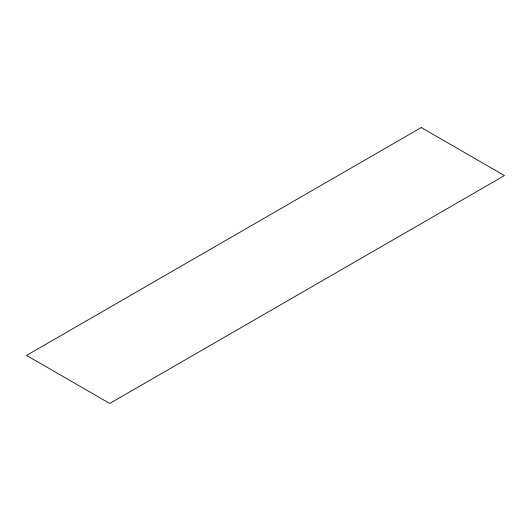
<?xml version="1.0" encoding="UTF-8"?>
<svg xmlns="http://www.w3.org/2000/svg" width="531" height="531" viewBox="0 0 531 531"><rect width="100%" height="100%" fill="white"/><g stroke="black" fill="none" stroke-linecap="round" stroke-linejoin="round"><path stroke-width="0.8" d="M421.256 127.546L26.55 355.425L109.744 403.454L504.45 175.575L421.256 127.546"/></g></svg>
